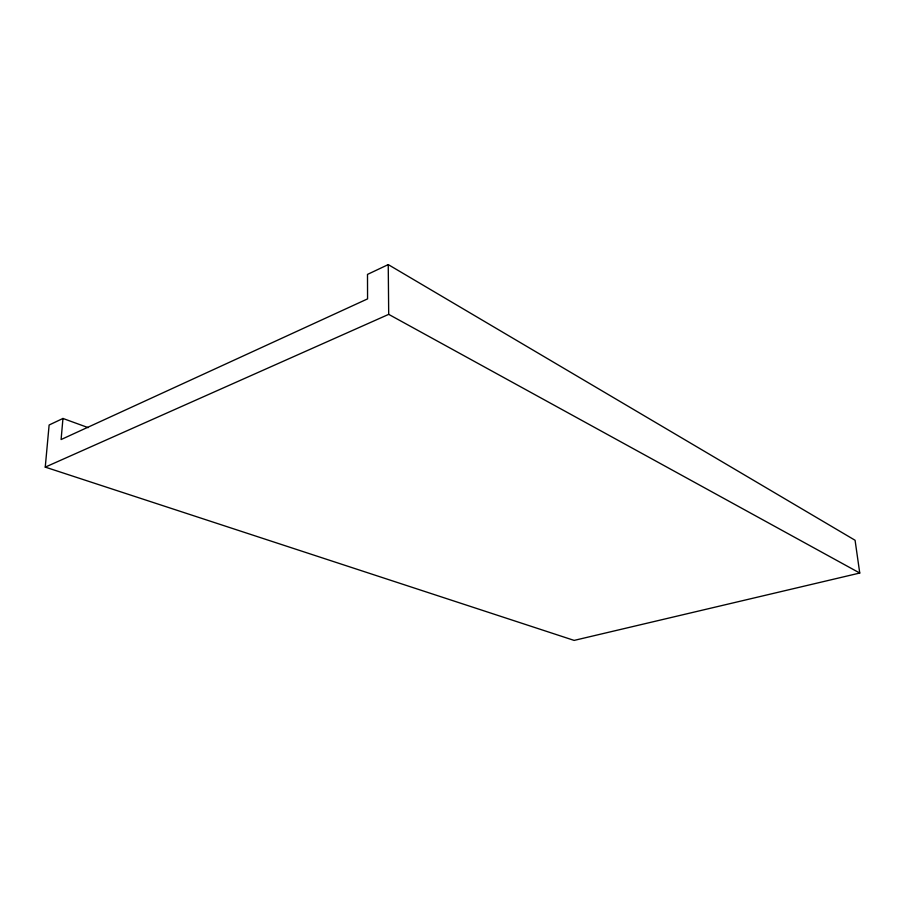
<?xml version="1.0" encoding="UTF-8"?>
<svg xmlns="http://www.w3.org/2000/svg" width="905" height="905" viewBox="0 0 905 905"><rect width="100%" height="100%" fill="white"/><g stroke="black" fill="none" stroke-linecap="round" stroke-linejoin="round"><path stroke-width="1.36" d="M62.954 418.461L61.099 439.547L367.566 298.888L367.498 274.407L388.234 264.599L855.078 540.262L859.75 573.035L574.143 640.401L45.25 467.116L49.119 425.011L62.954 418.461L88.181 427.635M45.25 467.116L388.698 314.363L859.75 573.035M388.234 264.599L388.698 314.363"/></g></svg>
